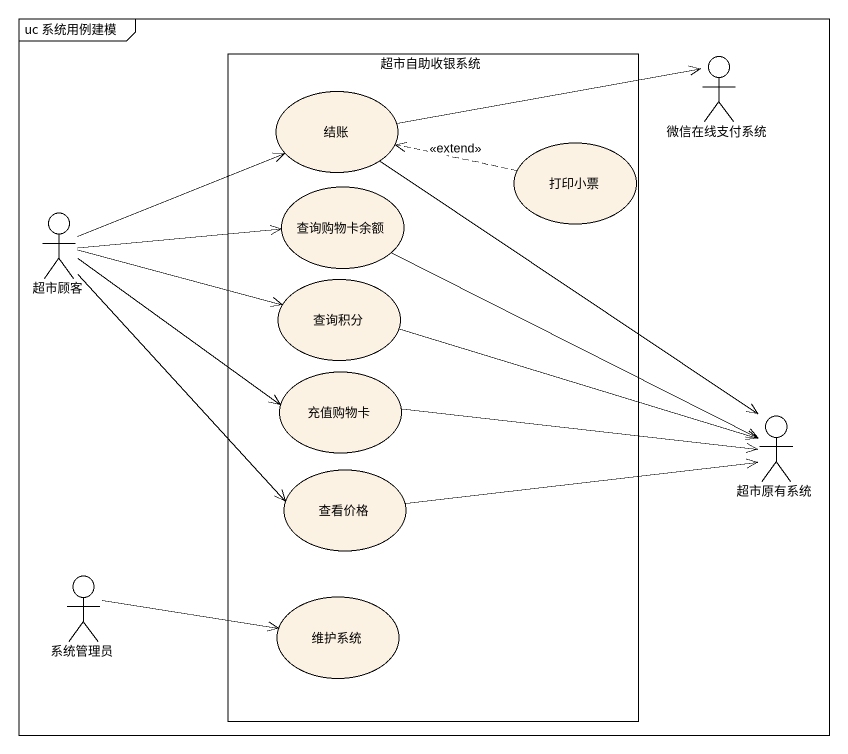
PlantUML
@startuml
mainframe uc 系统用例建模
rectangle 超市自助收银系统 {
  usecase 结账
  usecase 打印小票
  usecase 查询购物卡余额
  usecase 查询积分
  usecase 充值购物卡
  usecase 查看价格
  usecase 维护系统
}
actor 微信在线支付系统
actor 超市顾客
actor 超市原有系统
actor 系统管理员
结账 -right-> 微信在线支付系统
结账 --> 超市原有系统
打印小票 .left.> 结账 : <<extend>>
超市顾客 -right-> 结账
超市顾客 -right-> 查询购物卡余额
超市顾客 -right-> 查询积分
超市顾客 -right-> 充值购物卡
超市顾客 --> 查看价格
查询购物卡余额 -right-> 超市原有系统
查询积分 -right-> 超市原有系统
充值购物卡 -right-> 超市原有系统
查看价格 -right-> 超市原有系统
系统管理员 -right-> 维护系统
@enduml
